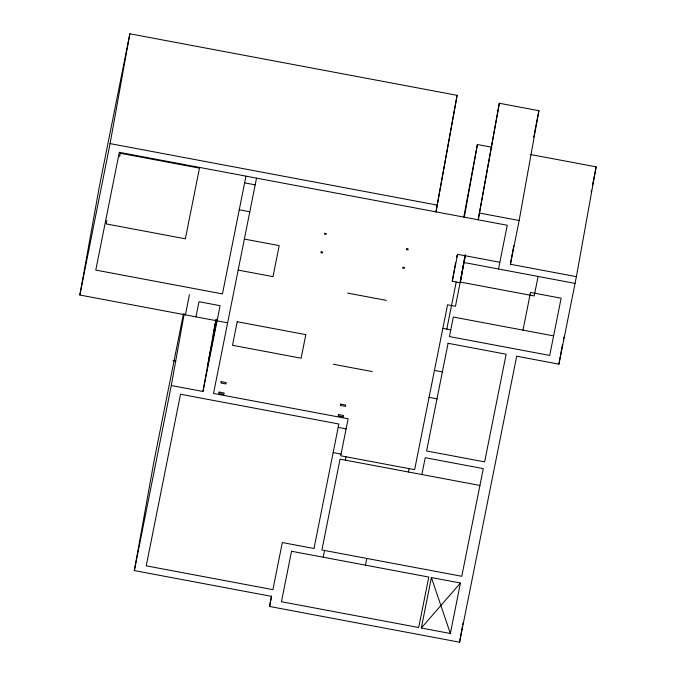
<?xml version="1.0" encoding="UTF-8"?>
<svg xmlns="http://www.w3.org/2000/svg" width="676" height="676" viewBox="0 0 676 676"><rect width="100%" height="100%" fill="white"/><g stroke="black" fill="none" stroke-linecap="round" stroke-linejoin="round"><path stroke-width="1.01" d="M227.635 322.807L79.844 295.023L99.609 185.207L129.851 33.8L457.103 95.324L435.995 211.858L457.103 95.324M79.844 295.023L110.087 143.608L129.851 33.8M530.178 154.441L596.156 166.845L576.391 276.661L558.917 364.144L516.692 356.201L459.57 642.2L269.555 606.473L271.566 596.384L134.338 570.586L154.094 460.77L183.441 313.825M134.338 570.586L171.298 385.523L184.21 313.791M171.298 385.523L202.969 391.48L215.931 319.638M269.555 606.473L271.414 596.122M465.206 254.767L460.179 282.737L452.261 281.25L454.306 269.851M454.678 267.78L455.616 262.601M456.545 257.421L456.917 255.351M463.812 217.021L477.391 144.52L491.807 147.233M464.344 217.038L477.391 144.52M465.105 255.435L460.305 282.061L534.201 295.953L538.104 276.442M256.534 178.126L213.523 393.466L348.123 418.765L340.729 455.776L414.625 469.668L447.554 304.8L455.472 306.287L465.51 255.3M499.327 103.259L478.219 219.801L499.327 103.259L538.916 110.703L519.151 220.511L510.414 264.257L576.391 276.661M510.414 264.257L513.768 245.608M459.57 642.2L462.367 626.66M462.739 624.59L463.111 622.52M558.917 364.144L562.466 344.456M563.395 339.276L563.767 337.206M106.867 220.553L106.191 223.917L185.368 238.805L199.479 168.147L120.303 153.258L119.635 156.621M185.41 314.864L189.441 294.677M195.972 316.85L198.989 301.707L220.106 305.679L202.969 391.48M213.886 331.172L216.083 320.154M213.151 335.245L216.236 319.613M208.766 359.649L216.59 320.466M207.355 367.076L216.743 319.883M245.98 176.14L222.455 293.908L95.781 270.087L119.306 152.328L507.253 225.26L498.516 268.997M323.204 557.218L324.548 550.484M345.335 460.136L346.002 456.773M365.429 565.153L366.772 558.427M408.405 471.992L409.081 468.629M452.261 281.25L457.635 254.328L499.86 262.271M446.811 329.102L456.215 281.993M421.866 474.527L425.229 457.703L483.289 468.62L461.784 576.29L321.911 549.994L340.053 459.148L479.926 485.444M421.325 628.029L431.406 577.558L460.44 583.016L450.36 633.488L421.325 628.029L460.44 583.016M533.626 137.152L534.032 135.115M534.446 133.079L538.916 110.703M522.996 330.133L530.525 292.454L561.139 298.209L549.706 355.424L449.422 336.572L453.326 317.036L553.61 335.887M591.086 192.212L591.5 190.142M592.531 184.962L596.156 166.845M386.393 300.381L347.599 293.088M372.172 371.555L333.386 364.263M110.087 143.608L437.338 205.132M479.563 213.075L519.151 220.511M244.636 182.866L255.19 184.852M239.262 209.788L249.816 211.774M464.209 262.55L575.048 283.388M244.366 239.076L279.196 245.625L273.003 276.645L238.163 270.096M442.848 328.359L450.765 329.846M434.448 370.414L442.366 371.901M429.074 397.327L436.992 398.823M173.048 360.629L175.692 361.128M338.186 427.376L346.104 428.863M333.141 452.607L341.059 454.095M431.406 577.558L450.36 633.488M180.509 394.243L146.236 565.837L272.91 589.658L282.323 542.549L313.994 548.506L338.862 424.013L180.509 394.243M219.075 392.08L218.804 393.424L223.891 394.387L224.162 393.035L219.075 392.08M221.162 381.653L220.891 382.996L225.978 383.951L226.249 382.608L221.162 381.653M237.208 321.742L232.502 345.292L301.124 358.195L305.822 334.637L237.208 321.742M321.168 251.869L320.982 252.782L322.418 253.052L322.596 252.14L321.168 251.869M324.869 233.338L324.683 234.251L326.119 234.513L326.297 233.6L324.869 233.338M291.533 551.261L281.453 601.733L418.689 627.531L428.77 577.059L291.533 551.261M338.549 414.54L338.279 415.884L343.374 416.847L343.645 415.495L338.549 414.54M340.636 404.113L340.366 405.456L345.453 406.411L345.723 405.068L340.636 404.113M403.057 267.265L402.871 268.178L404.299 268.448L404.485 267.535L403.057 267.265M406.758 248.734L406.572 249.638L408.008 249.909L408.186 248.996L406.758 248.734M448.078 343.298L426.573 450.968L484.633 461.885L506.138 354.216L448.078 343.298"/></g></svg>
